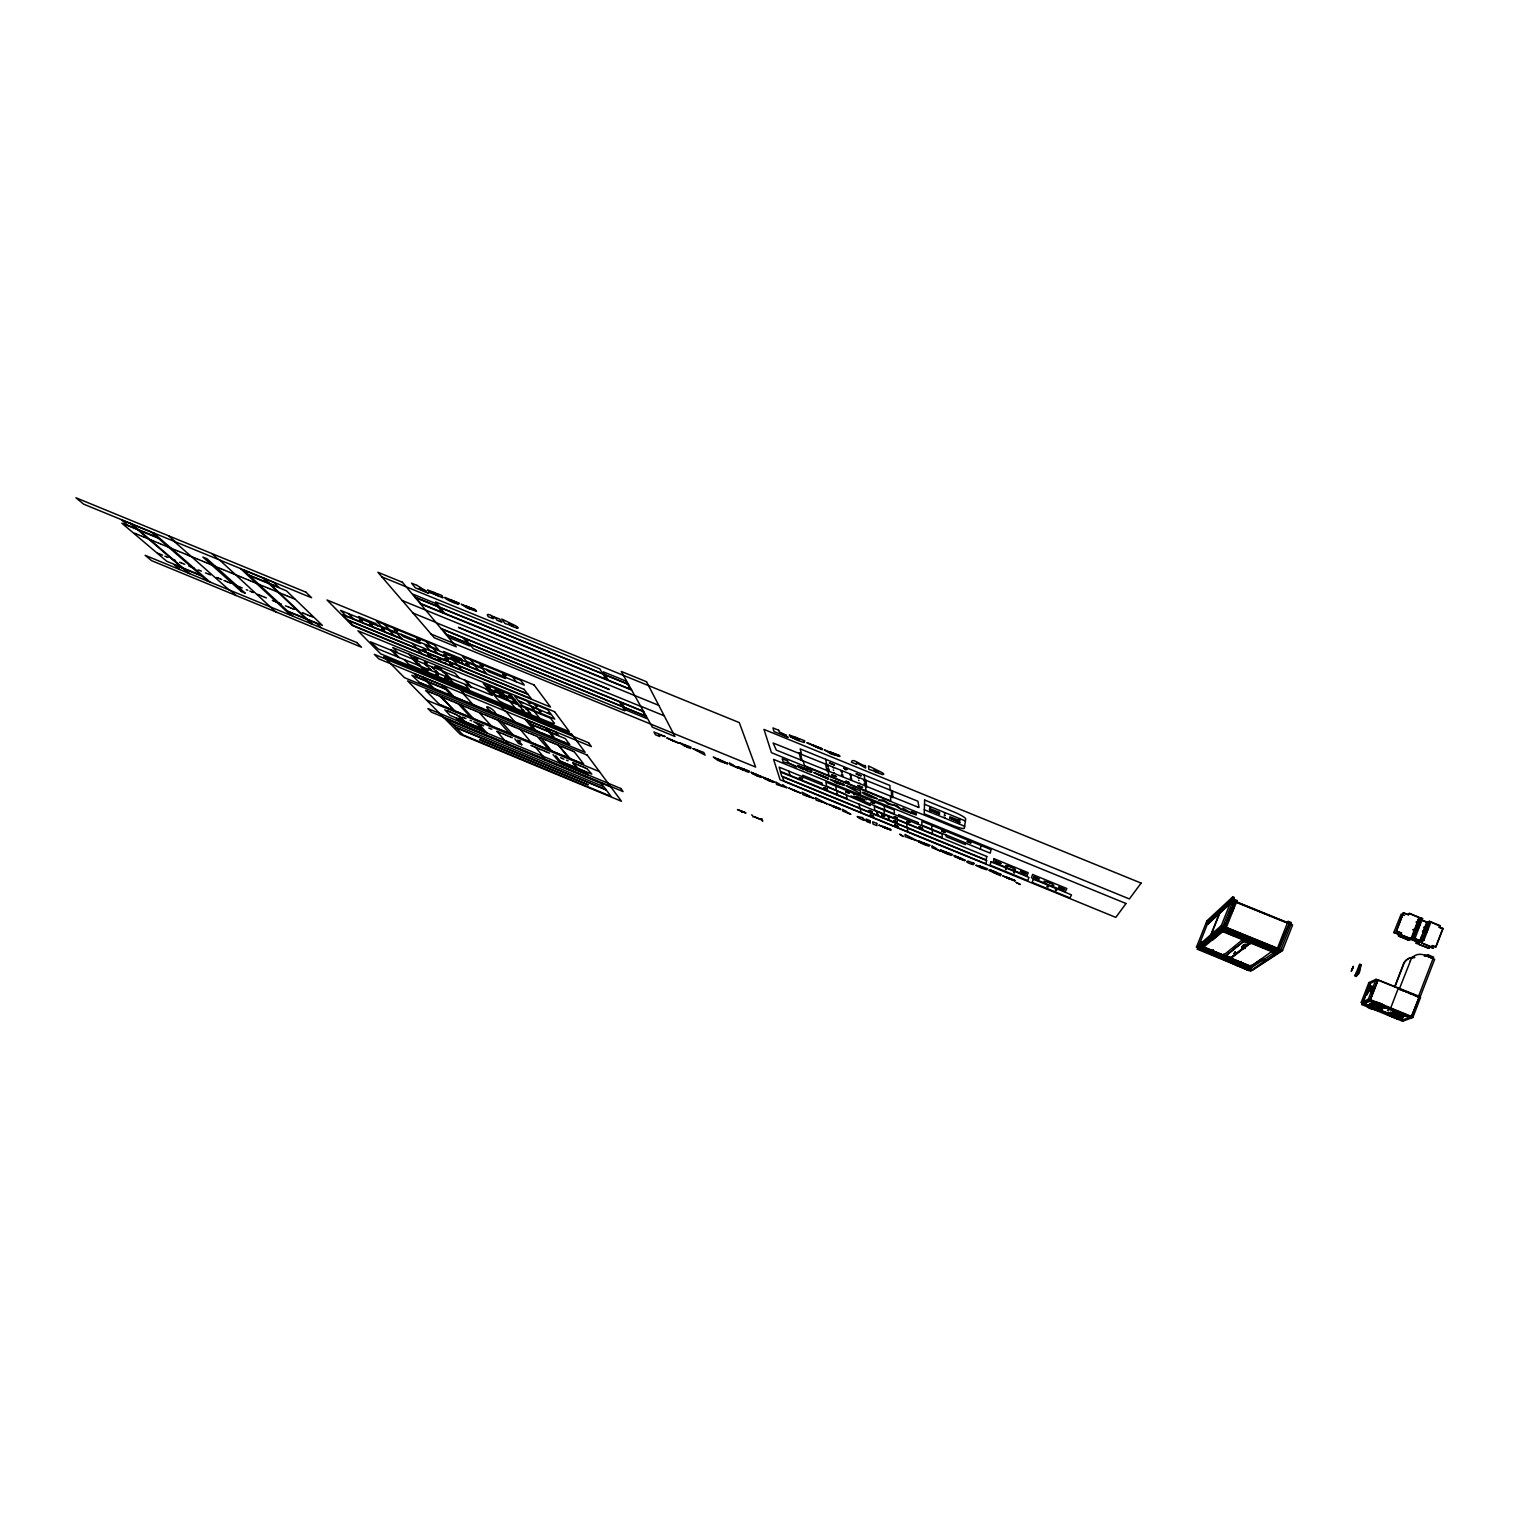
<?xml version="1.0" encoding="UTF-8"?>
<svg xmlns="http://www.w3.org/2000/svg" width="1519" height="1519" viewBox="0 0 1519 1519"><rect width="100%" height="100%" fill="white"/><g stroke="black" fill="none" stroke-linecap="round" stroke-linejoin="round"><path stroke-width="1.5" d="M890.893 829.963L882.786 826.526M1426.436 927.084L1425.828 928.906M1417.759 929.552L1419.79 924.577L1417.778 929.552M807.045 742.962L822.387 749.645L817.469 747.519M925.584 844.089L922.28 842.646L925.337 843.804M173.869 559.884L175.501 560.454M1235.365 952.242L1235.953 953.191L1235.137 952.204M929.514 808.469L939.672 812.418M931.641 829.184L931.831 825.425M932.267 833.703L932.476 830.039M189.267 555.745L187.578 555.081M190.483 566.644L192.116 567.29M949.831 816.766L960.027 820.735M948.141 853.355L947.457 853.431A12.418 1.595 22.6 0 0 946.375 852.937L940.679 850.203M989.078 870.444L1000.565 875.798L1000.964 874.393M1357.948 970.014L1357.189 971.363M967.831 861.368C962.343 861.235 978.844 867.444 971.875 863.001M218.242 578.15L219.894 578.72M980.344 849.121L981.046 845.551M983.154 867.805L979.85 866.267M1358.423 971.363L1359.429 972.502L1361.119 964.774L1359.847 964.242L1357.777 973.831L1358.745 971.173M227.508 581.967L229.179 582.537M996.901 872.76L989.211 870.235M1416.467 1006.224L1416.505 1005.046M240.515 587.321L238.863 586.676M244.787 578.587L243.078 577.904M249.819 591.081L251.489 591.726M1422.562 932.248L1422.676 930.767M1014.958 880.83L1006.774 877.393M1414.284 928.906L1413.429 930.957M1354.986 975.578L1356.752 971.287M1356.239 976.09L1358.309 971.154M262.103 585.707L260.395 585.024M1352.518 969.16L1352.48 968.078L1351.378 971.192M262.863 596.454L261.192 595.866M1425.335 928.812L1426.341 926.913M264.705 597.29L263.053 596.625M1358.992 971.268L1359.847 968.875L1358.727 970.66M1395.543 1010.42L1394.632 1012.091L1395.239 1010.534L1403.765 1014.027M1423.835 940.413L1422.24 939.767L1415.651 943.052L1417.227 943.679L1423.835 940.413L1430.955 921.938L1425.942 924.558M1400.689 1018.11L1401.277 1016.572L1400.689 1018.11L1388.347 1013.154L1387.455 1014.787L1397.955 1019.097L1398.543 1017.559M1429.189 948.198L1429.968 946.85L1428.752 948.369L1418.841 944.343L1421.936 935.419M1402.834 1017.331C1406.594 1015.395 1392.79 1016.496 1390.417 1012.357L1389.828 1013.895L1390.72 1012.243L1403.138 1017.236M1427.082 956.229L1427.689 954.692L1433.632 957.103L1418.271 997.034L1416.467 996.293M1370.157 983.382L1361.935 1004.591L1402.569 1021.224L1403.157 1019.686L1362.524 1003.053M1443.05 928.546L1439.328 927.349L1443.05 928.546L1435.949 946.983L1432.569 945.615L1431.771 946.964L1421.727 942.938L1425.449 932.153L1423.873 931.527M1439.328 927.349L1439.936 925.565L1429.36 921.292L1426.018 923.039M1405.891 1014.901L1405.303 1016.458L1406.214 1014.787M1432.113 946.793L1432.569 945.615M1439.67 927.179L1440.126 926.001M1432.227 945.767L1435.607 947.134L1442.708 928.717M1411.227 1016.838L1419.619 996.521L1411.892 1016.61L1402.834 1019.8L1362.22 1003.186L1369.853 983.515L1378.265 979.66L1370.518 999.692L1362.22 1003.186M1419.278 996.635L1410.961 1018.281L1369.606 1001.363L1361.935 1004.591M1419.866 997.679L1434.639 959.286L1424.328 955.109A11.146 10.652 33.2 0 0 1410.183 960.9M1402.569 1021.224L1412.841 1017.502L1420.55 997.432L1376.043 979.299L1368.885 982.603L1361.252 1002.293L1405.056 1020.217M1393.796 932.514L1399.056 934.337L1393.796 932.514L1401.202 914.058L1404.486 915.387M1361.252 1002.293L1368.296 999.293L1376.043 979.299M1396.208 931.204L1401.486 933.046L1396.208 931.204L1403.328 912.843L1408.607 914.647L1409.062 913.47L1419.088 917.495L1410.809 939.388M1377.619 1010.762C1381.132 1008.73 1369.473 1010.705 1367.138 1006.47L1368.011 1004.819L1380.22 1009.736L1380.809 1008.198L1380.22 1009.736M1369.91 999.939L1377.638 979.945M1396.531 931.033L1403.651 912.653M1369.606 1001.363L1377.961 979.793L1419.619 996.521M1370.29 1003.888L1369.397 1005.54L1370.29 1003.888L1382.575 1008.806L1383.163 1007.268L1372.284 1003.053L1371.695 1004.61L1372.587 1002.939L1384.948 1007.894C1387.531 1004.781 1372.872 999.787 1374.296 1003.527M1417.721 919.698L1420.987 917.913L1422.581 918.558L1415.461 937.033L1408.967 940.337L1398.467 936.103L1399.056 934.337M1419.449 942.577L1400.898 934.812L1401.164 933.217M1403.328 912.843L1408.284 914.837L1409.48 913.299L1419.619 917.723L1411.588 938.495M1400.708 934.394L1401.486 933.046M1408.778 939.938L1409.233 938.761L1419.354 942.634M1369.986 1004.002L1382.271 1008.939L1382.879 1007.382M1409.1 939.767L1409.556 938.59M1385.233 1006.451L1384.948 1007.894M1407.391 939.71L1413.866 936.388L1420.987 917.913M1394.746 986.553L1403.442 964.033A10.994 10.519 33.4 0 1 1414.455 957.578M1413.316 938.115L1420.417 919.736L1427.157 922.451L1418.651 943.926M1395.069 986.401L1403.765 963.881A10.994 10.519 33.4 0 1 1414.778 957.426M1415.613 928.109L1417.189 928.755L1420.759 919.546L1427.499 922.28L1423.607 931.641L1425.544 932.115M1387.455 1014.787L1388.347 1013.154M1400.214 989.666L1399.227 989.268L1410.505 960.749M1417.227 943.679L1418.784 939.634M1393.132 1011.331L1392.22 1013.002L1393.132 1011.331L1405.626 1016.344M1429.645 947.002L1433.347 948.217L1421.195 942.672L1429.36 921.292M1426.968 928.432L1429.968 921.558L1439.784 926.172M1362.809 1002.939L1370.442 983.249L1368.885 982.603M1248.485 967.033L1247.915 968.514L1274.346 949.641M1250.289 966.919L1250.859 965.438M1251.219 965.192L1250.65 966.673L1230.77 958.546L1231.358 957.065M1233.105 900.748L1207.32 924.255L1205.82 923.647L1231.491 900.083L1292.612 924.919L1282.511 950.59L1252.605 970.185L1196.459 947.172L1206.997 920.742L1232.744 896.913L1234.377 897.577L1208.478 921.349L1197.371 949.242L1250.517 971.021L1280.859 949.907M1263.371 947.913L1264.226 946.185M1265.384 945.369L1264.757 946.945L1234.586 934.622L1236.77 931.812L1233.599 935.704L1221.504 930.558L1223.782 928.622M1266.618 944.362L1265.992 945.957L1276.53 950.267L1277.156 948.672L1266.618 944.362L1263.295 947.837L1266.447 945.767M1265.84 946.85L1265.232 948.426L1267.302 945.824L1265.84 946.85L1234.15 933.9L1233.314 935.647M1266.2 945.938L1266.846 944.343M1277.156 948.672L1273.776 952.109L1277.023 950.078M1265.137 944.951L1237.093 933.501L1235.156 936.141L1275.713 952.698L1288.093 921.255L1291.378 922.584L1290.751 924.16M1275.428 951.141L1277.042 951.805L1278.504 947.571M1279.226 949.242L1289.593 923.4L1234.966 901.204L1232.156 903.748L1233.77 904.394M1250.517 971.021L1280.232 951.502L1290.979 924.255M1203.997 945.862L1203.428 947.324L1223.232 955.451L1223.82 953.97M1233.599 935.704L1234.15 933.9M1250.878 943.736L1249.34 943.109C1248.865 939.881 1253.213 940.318 1251.01 942.862L1228.776 959.286L1224.96 957.919L1224.561 955.926M1235.915 933.577L1236.542 931.982M1237.093 933.501L1235.156 936.141M1227.39 958.907L1227.979 957.445L1225.548 956.438M1228.776 959.286L1251.637 941.286M1223.232 955.451L1245.029 937.679M1246.415 939.141L1223.896 957.293L1246.415 939.141C1248.618 938.837 1247.688 941.894 1245.884 940.698M1210.263 952.09L1209.504 953.685L1210.51 952.508L1238.213 964.66L1238.839 963.217L1211.137 951.046L1210.13 952.261L1237.871 964.204L1237.093 965.799L1238.801 963.065M1211.744 951.255L1211.156 952.736L1239.086 964.166L1239.656 962.704M1240.32 963.293L1241.118 961.451M1230.77 958.546L1253.099 940.964M1352.48 968.704L1353.391 966.274L1351.302 971.192M1199.269 948.54L1224.789 926.761L1279.473 949.071L1249.396 969.084L1199.269 948.54L1201.814 942.122L1199.44 948.388M1201.586 948.653L1200.086 948.046L1202.573 941.799M1202.972 941.875L1201.339 946.014L1252.321 966.9M1200.086 948.046L1202.725 943.033M1201.662 947.856L1201.073 949.318L1203.694 946.128M1219.472 913.166L1209.732 937.641L1211.289 938.286L1212.921 934.204M1219.871 912.805L1210.13 937.318L1211.687 937.945M1212.428 933.71L1210.719 937.982L1212.276 938.609L1202.668 946.774L1250.593 966.407L1261.833 958.888L1263.39 959.514M1225.624 929.096L1212.58 940.109L1211.023 939.483L1213.586 933.084M1196.459 947.172L1221.333 925.622L1232.744 896.913M1211.308 951.805L1210.719 953.267L1213.415 950.097M1212.295 951.805L1212.884 950.343M1212.485 951.653L1213.073 950.191M1211.023 939.483L1221.067 930.938L1234.377 897.577M1233.333 900.824L1233.96 899.248L1237.207 900.577L1233.105 905.267M1225.111 923.381L1222.643 929.59L1224.257 930.255L1226.725 924.046M1229.232 913.033L1230.865 908.894M1222.681 931.603L1234.738 901.394M1222.89 931.432L1234.966 901.204M1228.377 919.906L1230.029 915.767M1232.023 912.653L1234.51 906.425M1223.194 931.451L1225.548 929.457L1236.371 902.058L1233.561 904.602M277.521 592.03L275.812 591.366M274.066 601.049L275.717 601.714M1357.302 969.976L1359.676 964.356M1358.859 969.825L1360.948 964.869M275.888 601.885L277.578 602.473M1415.898 1007.819L1414.93 1009.679M1246.7 970.033L1249.283 969.654L1248.371 970.527L1198.605 948.672L1201.263 942.521M1198.605 948.672L1202.004 941.571M1210.51 952.508L1211.137 951.046M1372.739 991.034L1373.803 987.616L1371.695 992.572M1424.062 927.444L1424.765 926.286L1424.044 928.717M289.009 607.22L290.661 607.866M290.851 608.037L292.54 608.644M1417.531 924.293L1416.164 928.906L1418.005 923.59M303.971 613.372L304.958 613.885M305.813 614.208L307.522 614.815M1235.061 954.255L1235.194 954.16M309.553 615.746L307.882 615.1M1199.934 949.489L1200.826 948.388L1199.345 947.723M1237.719 964.356L1238.839 963.217M1234.795 952.242L1234.225 953.742L1235.251 952.052M1230.523 902.4L1207.529 924.349L1231.605 902.4M1233.732 903.71L1237.207 900.577M1371.03 989.382L1372.303 986.268L1370.233 991.888L1370.935 989.363M1197.94 947.78L1222.966 926.286M1197.371 949.242L1222.32 927.862L1280.232 951.502M1203.428 947.324L1223.232 930.596L1244.403 939.255M1225.434 930.539L1227.808 928.527M1274.08 952.033L1276.871 951.729L1275.713 952.698M1234.225 934.128L1236.143 933.388M1249.34 943.109L1250.84 942.008M678.575 743.114L666.765 737.892L678.632 743M421.2 683.075L419.548 682.487M424.731 684.537L423.079 683.949M1238.213 964.546L1240.529 962.913L1250.308 967.147M1239.086 964.166L1240.529 963.141M428.225 686.056L426.63 685.411M430.048 686.74L431.643 687.366M426.668 690.708L425.567 690.348L439.333 704.322M800.684 793.146L788.741 788L800.722 793.051M433.542 688.24L435.193 688.829M1277.042 951.805L1289.08 923.78L1234.529 901.602M430.086 692.189L428.529 691.563M431.89 692.873L430.276 692.284M437.092 689.702L438.744 690.31M435.326 694.354L433.75 693.727M442.428 691.904L440.833 691.278M440.548 696.518L438.991 695.892M445.978 693.386L444.383 692.74M442.352 697.202L443.928 697.81M447.82 694.069L449.529 694.848M1014.844 880.963L1002.673 875.874L1014.825 880.488L1007.078 877.374M451.314 695.588L452.966 696.177M447.535 699.405L449.168 699.974M439.447 704.436L441.042 705.006M441.156 705.139L442.732 705.708M454.865 697.05L456.535 697.639M451.01 700.848L452.662 701.417M452.757 701.569L454.409 702.139M458.415 698.512L460.086 699.12M456.251 703.012L457.903 703.601M447.934 707.949L449.51 708.519M462.042 699.955L460.39 699.348M457.997 703.734L459.649 704.322M449.624 708.651L451.2 709.221M463.77 700.734L462.156 700.088M446.605 710.569L448.181 711.139M451.314 709.354L452.909 709.924M465.611 701.417L463.941 700.829M448.276 711.253L449.852 711.822M807.14 742.658L822.501 748.905L812.304 744.861M461.567 705.139L459.934 704.55M467.32 702.196L465.725 701.569M469.105 702.936L470.776 703.525M465.004 706.62L463.428 705.993M1416.012 922.109L1422.581 918.558M456.403 711.462L454.884 710.854M453.327 713.341L451.808 712.753M789.424 735.101L797.095 737.778A7.253 1.063 23.1 0 1 799.336 738.937M458.111 712.164L456.573 711.557M472.675 704.398L474.346 705.006M454.997 714.044L453.478 713.436M1398.277 935.685L1408.683 939.938M1400.898 934.812L1411.17 938.666M456.668 714.727L455.168 714.139M1414.36 930.236L1412.765 929.609M470.32 708.746L468.668 708.158M461.567 713.531L459.972 712.962M476.244 705.879L478.086 706.582M473.757 710.227L472.181 709.601M1422.98 933.426L1427.385 922.906M475.561 710.93L473.928 710.322M481.58 708.082L479.985 707.455M1000.812 863.4L995.249 861.159M468.289 716.379L466.77 715.772M478.998 712.411L477.422 711.784M470.074 717.044L468.46 716.474M485.15 709.563L483.555 708.917M1418.841 944.343L1429.094 948.198M480.82 713.095L482.396 713.721M471.763 717.765L470.168 717.177M486.934 710.303L488.624 710.911M470.112 720.291L471.687 720.86M484.257 714.576L485.909 715.164M490.523 711.784L492.194 712.373M486.004 715.297L487.656 715.905M492.308 712.506L493.979 713.114M478.504 720.614L476.966 719.987M475.162 722.379L473.643 721.791M489.517 716.759L491.169 717.348M495.953 713.949L494.264 713.36M476.833 723.082L475.333 722.474M1424.366 956.229L1427.689 954.692M478.523 723.785L477.004 723.177M493.029 718.202L494.681 718.791M499.523 715.43L497.833 714.822M483.612 722.721L485.207 723.291M480.27 724.449L478.694 723.879M494.776 718.924L496.618 719.626M485.32 723.424L486.915 723.993M481.96 725.152L480.365 724.563M1433.044 958.641L1424.651 954.957M503.036 716.949L504.726 717.557M483.65 725.835L482.055 725.266M498.365 720.348L496.713 719.759M506.605 718.43L508.295 719.038M490.428 725.531L492.023 726.12M501.878 721.791L500.226 721.202M890.742 830.133L878.817 825.102L890.647 829.545L883.033 826.469M492.118 726.253L493.732 726.823M493.827 726.955L495.441 727.525M786.785 787.791L776.57 784.469L775.734 781.981L779.969 784.469M505.314 723.291L503.738 722.664M511.979 720.633L510.365 720.006M507.156 723.974L505.485 723.386M1398.277 988.356L1390.55 1008.388M1399.227 989.268L1400.537 989.534M498.954 729.063L500.567 729.652M500.643 729.766L502.257 730.354M497.055 731.455L498.65 732.025M1367.138 1006.47L1377.904 1010.648M512.359 726.196L514.011 726.785M519.137 723.595L520.846 724.202M502.352 730.487L503.966 731.057M498.745 732.158L500.34 732.728M504.061 731.19L505.675 731.759M500.435 732.842L502.029 733.43M515.871 727.639L517.542 728.247M522.726 725.076L524.606 725.797M502.124 733.544L503.719 734.133M503.871 734.209L505.39 734.816M519.384 729.101L521.055 729.709M509.188 733.297L510.802 733.886M505.561 734.911L507.251 735.614M840.406 809.57L828.652 804.462M521.15 729.823L524.587 731.152M510.973 733.981L512.511 734.588M528.118 727.297L526.485 726.671M1418.271 997.034L1416.411 996.008M512.681 734.683L514.314 735.424M508.865 736.335L507.346 735.747M510.555 737.038L509.036 736.43M526.428 732.006L524.852 731.38M516.023 736.126L514.485 735.519M533.492 729.538L525.118 719.228M512.321 737.721L510.726 737.133M528.27 732.709L526.599 732.101M535.296 730.278L537.004 730.886M529.96 733.468L528.365 732.842M519.517 737.512L521.055 738.139M531.802 734.171L530.131 733.563M538.979 731.721L537.27 731.114M522.859 738.956L521.321 738.348M540.688 732.5L539.055 731.854M829.469 762.899L834.406 764.968M524.644 739.639L523.03 739.05M1397.955 1019.097L1387.758 1014.673M537.099 736.354L549.289 749.93M526.371 740.361L524.739 739.772M544.372 733.943L542.644 733.335M834.368 765.063L829.469 763.051M540.536 737.835L542.226 738.443M547.865 735.462L549.593 736.088M531.422 742.506L529.865 741.88M544.068 739.297L545.758 739.905M533.207 743.19L531.593 742.601M551.473 736.943L553.353 737.664M814.146 772.506L828.463 778.393L819.064 774.557M545.834 740.038L549.289 741.367M534.935 743.892L533.302 743.304M530.853 745.449L532.466 746.038M831.747 774.728L836.551 776.741L831.747 774.861M532.542 746.152L534.156 746.721M556.96 739.145L555.251 738.538M538.277 745.335L536.72 744.728M1013.629 868.108L1007.819 865.678L1013.724 868.014M551.131 742.221L549.536 741.595M539.986 746.057L538.429 745.43M558.669 739.924L557.036 739.278M560.473 740.664L562.201 741.291M541.789 746.74L540.156 746.133M856.241 773.817L861.178 775.886L856.203 773.912M554.663 743.683L553.068 743.057M828.747 804.292L840.368 808.905L832.925 805.886M556.524 744.386L554.834 743.778M564.081 742.164L567.593 743.513M878.419 772.298L873.919 770.266M558.214 745.145L556.6 744.5M546.84 748.886L545.302 748.278M548.644 749.57L547.011 748.981M550.353 750.291L548.72 749.683M561.745 746.607L563.435 747.215M569.568 744.367L567.859 743.74M546.099 751.753L544.58 751.145M563.511 747.329L565.201 747.956M547.808 752.456L546.27 751.848M553.713 751.734L552.157 751.108M565.277 748.07L566.967 748.677M549.574 753.139L547.96 752.551M753.671 816.481L760.791 819.425M567.043 748.791L568.752 749.418M555.517 752.418L553.865 751.829M568.828 749.532L570.688 750.234M557.226 753.12L555.593 752.532M862.507 787.488L857.76 785.456L862.583 787.374M444.915 597.366L459.441 603.48L449.985 599.568M560.587 754.563L559.03 753.956M760.696 819.519L753.747 816.576M562.296 755.285L560.739 754.658M574.125 751.734L572.53 751.089M564.1 755.968L562.467 755.38M1046.325 881.362L1052.211 883.792L1046.325 881.514M567.46 757.411L565.903 756.804M867.691 794.513L872.571 796.734M569.169 758.133L567.612 757.506M570.992 758.816L569.34 758.228M566.492 760.203L568.106 760.791M874.014 770.019L878.571 772.108M1058.857 887.039L1064.61 889.412M574.334 760.259L572.777 759.652M576.062 760.981L574.505 760.354M573.29 763.013L574.923 763.601M577.866 761.665L576.214 761.076M1064.515 889.507L1058.819 887.153M872.419 796.924L867.596 794.722M574.998 763.715L576.612 764.304M576.688 764.418L578.321 765.025M581.226 763.108L579.669 762.5M583.03 763.81L581.378 763.203M580.106 765.842L581.739 766.43M797.589 765.443L806.855 769.089M581.796 766.544L583.429 767.133M583.505 767.247L585.138 767.836M585.214 767.949L586.904 768.652M995.23 860.95L1000.869 863.286M427.693 590.094L434.548 592.562A7.12 1.006 24.4 0 1 436.902 593.777M804.273 742.544L798.14 740.55M855.349 789.956L851.286 788.076M839.703 783.709L835.07 781.639L839.988 783.614M1235.156 953.818L1234.643 953.248M508.713 623.587L513.232 625.847M737.911 766.734L745.392 769.715M811.412 772.336L806.855 770.911M851.418 787.829L855.615 789.766M871.109 802.051L874.621 803.532L871.09 802.184M918.122 840.691L925.831 843.748M471.555 609.252L469.694 608.663M829.64 751.753L839.608 755.684L824.285 749.892L831.33 754.07L839.95 756.481L829.431 751.867M940.66 849.937L948.407 853.013M897.406 818.019L893.988 816.576L897.463 817.887M513.099 626.037L508.675 623.834M893.875 820.526L897.292 821.95M897.121 822.064L893.913 820.716M442.788 597.859L429.326 592.03L437.966 595.657M679.734 742.848L687.12 745.81M894.691 824.893L898.071 826.298M898.014 826.412L894.672 825.007M919.128 826.735L922.584 828.178M922.508 828.292L919.09 826.849M941.704 830.95L945.217 832.412M945.141 832.526L941.647 831.064M968.116 861.14L974.325 863.457L972.255 862.982M967.28 841.412L970.831 842.874M970.717 843.007L967.261 841.564M802.545 778.886L799.184 777.481L802.602 778.943M817.317 747.538L812.209 745.051M848.76 782.475L845.665 781.165L848.855 782.323M792.861 789.557L796.734 791.323M1229.27 957.824L1228.093 957.483M796.469 791.532L792.766 789.842M845.817 791.874L849.311 793.184L845.76 791.798M856.621 762.804L865.678 768.025L865.412 765.557C862.545 766.734 851.836 756.747 851.418 762.215L856.602 764.323L856.431 762.975M674.55 741.5L670.695 739.658L674.702 741.31M835.165 781.051L844.45 784.753L830.133 779.342L836.684 783.12L844.773 785.437L834.937 781.146M996.54 873.558L993.293 872.267M954.483 856.298L959.419 857.931M1010.629 879.406L1006.926 877.925M909.254 837.349L912.596 838.773M751.829 773.114L756.538 774.69M869.153 810.386L872.552 811.83M872.419 811.924L869.134 810.538M763.962 778.089L768.519 779.608M870.235 814.849L873.577 816.254M881.59 815.095L884.666 816.254M446.662 655.98L443.624 654.632L446.738 655.885M873.482 816.368L870.216 815M884.571 816.368L881.628 815.133M806.665 795.234L810.007 796.716M413.795 657.803L417.782 659.588L413.795 657.955M909.729 822.52L906.729 821.266L909.824 822.406M819.975 800.703L823.298 802.165M465.934 663.651L469.086 665.056L465.915 663.784M480.156 664.904L483.327 666.328M483.232 666.423L480.156 665.056M435.023 666.537L439.01 668.322M466.333 606.138L475.561 609.86L461.301 604.22L467.282 608.132L476.491 611.132L466.162 606.328M993.331 871.887L996.673 873.311M438.877 668.417L435.023 666.689M424.162 668.911L428.054 670.676M761.627 776.893L755.475 774.728M964.926 860.267L959.913 858.558M427.94 670.752L424.124 669.044M912.482 839.058L909.216 837.691M773.893 781.886L767.57 779.684M886.659 828.577L882.976 827.02L886.906 828.52M444.953 677.493L448.827 679.221L444.953 677.626M911.172 812.836L907.811 811.26M823.526 777.044L818.855 774.785M487.105 686.759L490.067 688.183M697.05 750.215L700.392 751.81L696.936 750.462M809.836 796.981L806.589 795.519M823.051 802.412L820.545 801.443M494.51 693.499L491.567 692.189L494.529 693.386M511.504 697.031L508.599 695.74L511.58 696.917M723.196 761.93L717.557 758.892L727.696 763.487L713.284 757.032L717.462 760.146A10.348 1.329 23.3 0 0 721.373 761.835L727.62 763.829L723.348 761.93M515.738 702.253L512.89 700.848L515.814 702.158M362.338 621.347L359.338 620.018L362.414 621.233M454.959 602.454L449.833 599.777M394.351 629.663L397.503 631.088L394.294 629.758M749 772.355L745.449 771.139M419.947 640.258L416.852 638.891L420.003 640.315M690.86 748.506L686.835 747.082M458.605 627.385L609.366 689.512L458.529 627.461M952.66 854.589L948.881 853.013M930.103 845.323L926.286 843.748M987.749 868.982L983.989 867.406M438.194 658.657L440.871 659.854M440.795 659.968L438.213 658.828M424.447 661.79L427.067 662.949M452.529 665.246L449.567 663.936L452.586 665.132M426.991 663.062L424.485 661.942M517.371 628.296L511.561 626.151A7.348 1.044 24.1 0 1 509.226 624.879L504.935 623.493L501.745 619.03L515.682 625.828A8.943 1.272 24.1 0 1 517.201 628.144M958.128 857.267L961.28 858.615M438.288 675.385L435.801 674.284M492.061 616.695L494.472 617.644M490.029 688.183L487.105 686.892M501.878 695.911L504.422 697.164L501.84 696.025M740.702 811.032L743 812.019M794.76 737.342L799.089 739.354M1373.404 1002.863L1374.524 1003.394M755.171 773.931L757.924 775.203A9.437 1.215 23.2 0 1 756.671 774.728M1387.455 1010.401L1388.594 1010.838M799.127 740.342L790.127 736.582L797.589 740.342M767.323 778.924L770.019 780.177A9.437 1.215 23.2 0 1 768.823 779.722L768.671 779.665M1402.132 1016.42L1403.233 1016.933M1398.999 1016.306L1400.119 1016.724M435.839 674.151L438.364 675.29M882.33 774.5L875.836 772.127M929.818 807.083L930.862 807.633M853.583 794.646L854.21 794.969M944.343 813.007L945.445 813.462M855.14 797.171L853.887 796.64L855.235 797.095M945.103 815.399L944.172 815.038L945.255 815.494M958.888 818.95L959.951 819.5M944.002 817.051L945.046 817.602M958.394 822.937L959.438 823.469M803.912 769.715L798.216 766.753L806.874 770.19M876.672 812.076L877.982 812.627L876.615 812.152M876.843 813.937L878.153 814.488L876.862 814.051M888.197 816.785L889.507 817.355L888.178 816.899M888.311 818.627L889.621 819.178M432.877 592.353L437.548 594.821L435.611 593.948A7.12 1.006 24.4 0 1 433.2 592.809L432.934 592.638M802.602 767.57L806.76 769.753M1369.341 1005.958L1369.872 1006.205M782.684 785.893L780.12 784.677M832.792 767.399L833.798 767.949M833.266 770L833.627 770.304M857.893 777.633L858.881 778.184M859.393 783.177L859.583 783.12M844.678 769.222L845.969 769.943M244.901 593.094L241.369 591.556M432.801 655.828L433.333 656.113M442.978 659.93L443.529 660.119M434.909 658.202L435.478 658.316M445.067 662.284L445.599 662.474M751.563 814.906L752.589 815.437M761.228 818.893L762.272 819.349L761.285 819.026M944.837 851.703L947.875 853.051M979.888 866.096L982.945 867.444M960.483 858.994L958.185 857.912L959.476 858.634M521.682 744.766L518.435 743.38L514.846 738.842M864.672 792.728L877.431 798.823L871.09 797.19A13.386 1.861 22.8 0 1 870.159 796.81A7.519 1.044 22.8 0 1 863.134 793.298A7.519 1.044 22.8 0 1 864.235 792.481M683.835 744.614L686.037 745.525M925.147 844.488L923.609 843.88M947.647 853.716L944.799 852.425M742.05 768.5L744.177 769.089M687.158 746.816L684.328 745.563L685.696 745.981A12.19 1.538 23.4 0 1 686.683 746.418L687.423 746.759M757.772 775.81L756.785 775.222M769.886 780.785L767.589 779.855M745.259 770.665L738.519 767.817L743.626 770.399M479.624 739.468L588.214 784.81L479.928 739.905M994.072 871.355L995.97 872.495M961.147 858.577L961.109 858.558A9.589 1.234 22.6 0 1 959.742 858.045L959.59 858.007M744.348 812.285L745.962 813.064L737.474 809.57L744.861 812.494M1398.847 1018.053L1398.961 1018.11M858.52 780.272L858.938 780.443M1235.403 952.603L1234.15 953.343L1235.593 952.717M1403.233 1015.015L1403.29 1015.034M1384.55 1011.996L1384.227 1012.072M752.835 816.861L752.721 816.804M930.103 811.336L929.97 811.488M866.153 799.848L866.134 799.602M449.206 655.543L449.453 655.657M864.919 820.374L863.229 819.671M993.673 871.279L989.629 869.684L1000.869 874.203M940.831 850.83L944.742 852.368M756.804 775.468L755.475 774.88M742.107 811.849L740.759 811.203M1415.518 928.147L1417.189 928.755M1413.866 936.388L1415.461 937.033M1411.967 937.356L1421.993 941.324M1411.721 937.47L1421.651 941.495M863.001 819.975L859.222 818.19M1233.333 902.685L1234.966 903.33M1233.903 903.729L1235.517 904.375M1359.524 964.66L1360.796 965.192M799.848 738.861L804.804 740.873M437.13 593.587L441.858 595.505M471.706 609.024L466.656 606.973L469.542 608.606M1401.524 989.951L1404.505 991.147M1405.493 991.565L1412.423 994.394M1413.411 994.793L1415.594 995.686M1401.202 990.084L1404.183 991.28M1406.157 992.097L1407.145 992.496M1409.119 993.312L1411.113 994.11M1413.088 994.926L1415.062 995.723M381.877 576.897L739.297 722.607L755.646 767.076L431.073 634.05M1355.1 975.274L1356.353 975.787M757.354 776.019L761.873 777.443L758.133 775.867M769.468 780.994L774.006 782.418L770.266 780.842M924.501 804.273L965.4 820.963M1221.333 925.622L1282.511 950.59M414.744 597.043L628.41 684.234M1226.194 927.862L1236.694 932.153M414.972 597.328L628.543 684.48M1206.997 920.742L1208.478 921.349M1225.548 929.457L1236.048 933.748M1223.82 929.875L1274.384 950.514M1249.966 941.571L1251.485 942.198M1252.472 942.539L1273.719 951.217M419.909 603.214L631.391 689.588M420.364 603.784L631.657 690.063M924.33 809.76L964.641 826.222M1221.067 930.938L1275.618 953.229M1242.333 941.058L1248.77 943.679M402.212 600.537L658.79 705.367M807.311 769.032L811.943 770.911M1370.518 999.692L1411.892 1016.61M1368.296 999.293L1412.841 1017.502M1392.828 1011.464L1403.423 1015.793M1264.017 959.362L1265.593 960.008M1263.561 959.666L1265.137 960.312M412.997 613.049L435.953 622.448M640.657 706.183L664.24 715.829M1262.194 960.407L1263.77 961.052M436.162 622.695L640.79 706.411M850.906 795.956L894.406 813.937L894.216 810.026L825.842 782.057L826.716 786.234L870.235 805.583L870.045 803.798M440.89 628.372L643.505 711.31M946.299 835.184L921.805 825.159L921.919 821.361L991.034 849.634L990.236 853.165L965.628 843.102M441.326 628.885L643.752 711.746M803.19 777.006L779.133 767.152L780.462 771.424L847.032 798.69L846.368 794.665L822.178 784.772M898.659 816.197L874.336 806.247L874.716 810.14L941.989 837.691L942.293 834.064L917.856 824.058M445.751 634.183L646.316 716.322M445.959 634.429L645.366 716.095M1226.023 955.489L1232.479 958.147M1202.763 947.666L1212.827 951.578M1226.782 957.426L1233.219 960.065M1201.073 947.21L1251.599 967.907M1248.922 968.059L1250.441 968.685M687.423 745.734L691.164 747.272M745.734 769.658L749.513 771.215M832.583 805.924L840.653 809.342M832.659 806.266L836.722 807.937L832.868 806.456M1006.698 877.678L1010.838 879.368M756.918 775.848L751.772 773.323M769.013 780.804L763.886 778.298M858.805 817.697L857.172 816.519L862.545 817.583L864.634 820.013L862.754 819.235M866.286 820.697L870.292 822.52M401.434 634.638L381.402 626.417L376.427 621.1L434.092 644.778L438.554 649.885L418.447 641.626M486.821 669.708L466.599 661.392L462.403 656.379L520.656 680.303L524.321 685.107L504.004 676.752M151.197 532.087L121.501 519.897L127.748 525.213L157.216 537.327M243.515 570.005L273.648 582.385L278.737 587.245L248.831 574.96M360.478 618.537L340.579 610.372L345.819 615.708L402.06 638.815L397.332 633.689L377.358 625.486M445.257 653.36L425.168 645.119L429.668 650.151L486.46 673.506L482.491 668.664L462.327 660.366M158.109 538.087L121.824 523.182L166.824 561.327L201.135 575.454M249.61 575.682L286.445 590.815L322.408 625.429L287.604 611.094M134.318 533.188L135.761 533.644M136.216 533.966L137.659 534.422M138.115 534.745L139.558 535.201M140.014 535.523L141.457 535.979M141.913 536.302L143.356 536.758M143.792 537.099L145.254 537.536M145.691 537.878L147.153 538.334M147.59 538.656L149.052 539.112M149.489 539.435L150.951 539.891M151.387 540.213L152.849 540.669M153.305 540.992L154.748 541.448M155.204 541.77L156.647 542.226M157.103 542.549L158.565 543.024M159.001 543.346L160.463 543.802M160.9 544.125L162.362 544.58M162.799 544.903L164.261 545.359M164.698 545.682L166.179 546.137M166.615 546.46L168.077 546.935M168.514 547.258L169.976 547.713M170.413 548.036L171.894 548.492M172.312 548.815L173.793 549.27M174.229 549.593L175.691 550.068M176.128 550.391L177.609 550.846M178.027 551.169L179.508 551.625M179.945 551.948L181.426 552.403M181.843 552.726L183.324 553.201M183.761 553.524L185.223 553.979M185.66 554.302L187.141 554.758M189.476 555.878L190.957 556.334M191.394 556.657L192.875 557.112M193.293 557.435L194.774 557.91M195.21 558.232L196.692 558.688M197.109 559.011L198.609 559.486M199.027 559.789L200.508 560.264M200.945 560.587L202.426 561.043M202.843 561.365L204.343 561.84M204.761 562.163L206.242 562.619M206.679 562.941L208.16 563.416M208.578 563.72L210.078 564.195M210.495 564.517L211.995 564.992M212.413 565.296L213.913 565.771M214.331 566.093L215.831 566.549M216.249 566.872L217.73 567.346M218.147 567.669L219.647 568.125M220.065 568.448L221.565 568.922M221.983 569.226L223.483 569.701M223.901 570.024L225.401 570.498M225.818 570.802L227.318 571.277M227.736 571.6L229.236 572.074M229.654 572.397L231.154 572.872M231.572 573.176L233.072 573.65M233.489 573.973L234.989 574.448M235.407 574.752L236.926 575.226M237.325 575.549L238.844 576.024M239.242 576.328L240.761 576.802M241.16 577.125L242.679 577.6M245.015 578.701L246.515 579.176M246.932 579.498L248.451 579.973M248.85 580.277L250.369 580.752M250.768 581.074L252.287 581.549M252.705 581.853L254.224 582.347M254.622 582.65L256.141 583.125M256.54 583.448L258.059 583.923M258.477 584.226L259.996 584.72M262.312 585.821L263.85 586.296M264.249 586.6L265.768 587.093M266.167 587.397L267.705 587.891M268.103 588.195L269.623 588.669M270.021 588.992L271.559 589.467M271.939 589.771L273.477 590.264M273.876 590.568L275.414 591.062M277.73 592.163L279.268 592.638M279.667 592.942L281.205 593.435M281.585 593.739L283.123 594.233M283.521 594.537L285.059 595.03M285.458 595.334L286.996 595.809M287.376 596.132L288.914 596.606M289.313 596.91L290.851 597.404M291.249 597.708L292.787 598.201M293.167 598.505L294.724 598.999M159.115 553.808L157.501 553.163M160.748 554.378L159.343 553.922M162.59 555.138L161.185 554.682M166.274 556.657L164.868 556.201M168.115 557.416L166.71 556.96M173.66 559.695L172.236 559.239M181.027 562.733L179.603 562.277M182.888 563.492L181.445 563.036M184.729 564.252L183.305 563.796M190.274 566.53L188.831 566.074M193.957 568.049L192.533 567.593M199.521 570.328L198.078 569.872M201.362 571.106L199.919 570.631M206.926 573.385L205.483 572.929M208.768 574.144L207.325 573.688M210.628 574.904L209.185 574.448M218.033 577.961L216.59 577.505M221.755 579.498L220.293 579.024M225.458 581.017L223.996 580.562M227.318 581.777L225.856 581.321M231.021 583.315L229.578 582.84M236.603 585.612L235.141 585.138M238.464 586.372L237.002 585.897M242.186 587.91L240.724 587.435M247.768 590.207L246.287 589.733M253.35 592.505L251.869 592.03M258.933 594.802L257.452 594.328M260.793 595.562L259.312 595.087M266.395 597.878L264.914 597.404M273.857 600.935L272.376 600.461M279.458 603.252L277.977 602.777M281.319 604.011L279.838 603.537M286.939 606.328L285.439 605.853M288.8 607.106L287.3 606.613M294.42 609.404L292.92 608.929M303.781 613.258L302.281 612.784M311.262 616.353L309.762 615.86M311.642 616.638L313.142 617.132M201.913 576.138L174.096 564.669L179.546 569.321M288.306 611.72L316.484 623.341L320.927 627.594M441.744 685.012L414.06 673.582L417.668 677.341L445.162 688.696M527.815 720.519L555.878 732.101L558.479 735.462L530.606 723.974M445.675 689.227L411.801 675.252L419.244 682.24M531.023 724.468L565.353 738.633L569.644 744.481M421.314 683.227L422.776 683.702M424.864 684.689L426.326 685.164M428.396 686.151L429.877 686.645M431.947 687.613L433.428 688.107M435.497 689.075L436.978 689.569M439.048 690.537L440.529 691.031M442.599 692.018L444.08 692.512M446.149 693.48L447.63 693.974M449.7 694.942L451.2 695.436M453.27 696.424L454.751 696.917M456.82 697.886L458.301 698.379M467.51 702.291L468.991 702.803M471.061 703.772L472.561 704.265M474.631 705.234L476.131 705.746M478.2 706.715L479.7 707.208M481.77 708.196L483.27 708.689M485.339 709.658L486.839 710.17M488.909 711.139L490.409 711.633M496.048 714.082L497.567 714.595M499.637 715.563L501.137 716.076M501.422 716.303L502.922 716.816M504.992 717.784L506.511 718.297M508.58 719.265L510.099 719.759M512.15 720.747L513.669 721.24M513.954 721.487L515.473 721.981M515.738 722.228L517.257 722.721M517.523 722.968L519.061 723.462M521.112 724.449L522.631 724.943M524.701 725.93L526.22 726.424M528.289 727.411L529.808 727.924M530.074 728.152L531.612 728.664M531.878 728.892L533.416 729.405M533.663 729.633L535.201 730.145M540.859 732.595L542.397 733.107M544.448 734.076L545.986 734.588M546.251 734.816L547.789 735.329M549.84 736.316L551.378 736.829M553.448 737.797L554.986 738.31L547.049 728.285M558.84 740.019L560.397 740.55M562.448 741.519L563.986 742.032M426.782 690.841L428.225 691.335M432.004 693.006L433.466 693.499M435.497 694.449L436.94 694.924M437.244 695.17L438.687 695.645M440.719 696.613L442.181 697.088M444.213 698.056L445.675 698.531M445.959 698.778L447.421 699.253M449.453 700.221L450.915 700.696M454.694 702.386L456.156 702.86M461.681 705.272L463.143 705.765M465.175 706.715L466.637 707.208M466.922 707.436L468.384 707.93M470.415 708.879L471.896 709.373M475.675 711.063L477.137 711.557M480.65 713L479.169 712.506L491.378 725.968M482.681 713.949L484.162 714.443M487.941 716.133L489.422 716.626M491.453 717.576L492.934 718.069M498.46 720.481L499.96 720.974M501.973 721.924L503.473 722.436M507.251 724.107L508.732 724.601M509.017 724.829L510.498 725.341M510.764 725.569L512.264 726.063M514.276 727.012L515.776 727.525M517.808 728.474L519.308 728.968M531.897 734.285L533.397 734.797M533.663 735.025L535.163 735.538M535.429 735.747L536.929 736.259M538.941 737.209L540.46 737.721M542.473 738.671L543.992 739.183M551.302 742.316L552.821 742.829M558.365 745.24L570.195 758.551M560.15 745.962L561.669 746.475M570.764 750.367L572.283 750.88M574.296 751.829L583.733 764.095M443.016 705.936L444.421 706.411M444.706 706.639L446.111 707.113M446.396 707.341L447.82 707.816M454.599 710.626L439.58 696.044M458.282 712.259L459.706 712.734M461.681 713.664L463.086 714.139M463.371 714.367L464.795 714.841M465.061 715.069L466.485 715.544M471.858 717.879L473.301 718.373L460.618 704.721M473.567 718.582L474.991 719.076M475.276 719.284L476.7 719.778M478.675 720.709L483.517 722.588M487.181 724.221L488.624 724.715M488.89 724.924L490.333 725.417M495.707 727.753L497.15 728.228M497.416 728.455L498.859 728.949M505.941 731.987L507.384 732.481M507.65 732.69L509.093 733.183M516.194 736.221L517.637 736.715M517.903 736.924L519.346 737.418M526.447 740.475L527.909 740.968M528.156 741.177L529.618 741.671M535.011 744.006L536.473 744.519M541.865 746.854L543.327 747.348M543.574 747.557L545.055 748.051M550.448 750.405L551.91 750.899M557.302 753.234L558.783 753.747M564.176 756.082L565.657 756.595M571.049 758.93L572.549 759.443M577.942 761.779L579.423 762.291M426.497 700.05L599.492 771.652M444.82 709.753L450.08 715.43L481.352 728.379M451.523 712.525L450.137 712.05M456.839 714.822L467.396 724.924M462.554 717.082L464.282 717.917M490.219 728.531L488.795 728.057M491.909 729.234L490.485 728.759M496.96 731.323L504.555 740.323M520.618 741.12L519.175 740.626M534.403 746.949L535.846 747.424M536.093 747.633L537.536 748.126M537.783 748.335L539.245 748.829M539.492 749.038L540.935 749.532M541.182 749.74L542.625 750.234M542.872 750.443L544.334 750.937M560.568 757.658L562.296 758.494M578.549 765.215L580.03 765.728M587.075 768.747L591.821 774.139L560.131 761.019M465.972 718.601L464.396 717.936M553.049 754.658L560.739 763.601M563.986 759.196L562.391 758.513M481.77 728.835L456.422 718.335L459.441 721.487L484.637 731.911M560.492 761.456L586.144 772.07L588.328 774.88L562.827 764.323M444.004 717.841L610.885 787.013M1249.89 942.179L1251.01 942.805M1224.846 957.862L1223.972 957.407M685.335 746.475L679.752 743.076M957.995 857.248L953.97 855.558L965.059 860.039M767.057 778.905L763.108 777.234L773.987 781.677M754.924 773.931L750.956 772.26L761.835 776.684M960.919 859.07L964.717 860.684L954.464 856.564M455.206 602.378C466.656 607.467 446.187 600.821 444.82 597.613M823.754 777.025L828.349 779.019L814.032 772.791M980.989 867.406L982.47 867.786A12.456 1.595 22.5 0 0 981.388 867.311L979.907 866.874L981.255 867.254M793.772 737.702L797.152 739.202A16.006 2.335 23.1 0 1 798.462 739.791L799.393 740.228M923.742 843.653L918.084 840.899M793.488 737.569L789.405 735.291M834.102 772.867L834.463 772.81M742.05 768.69L743.93 769.582M683.816 744.804L685.753 745.715M743.569 769.411L745.563 770.627M685.373 745.544L687.177 746.266M806.38 769.582L802.564 767.76M947.913 853.336L944.818 851.893M1399.113 1016.363L1400.138 1016.648M799.241 739.582L797.342 738.842A7.253 1.082 23.1 0 1 794.95 737.721L794.703 737.531M806.76 770.152L806 769.791A14.943 2.051 23.1 0 0 804.785 769.241L797.589 765.671M925.584 844.488L925.033 844.241A12.399 1.576 22.7 0 0 923.875 843.71L918.349 841.602A7.462 0.949 22.7 0 0 929.229 846.197M438.061 595.467L437.225 595.068A15.703 2.203 24.4 0 0 435.82 594.442L427.674 590.302M1403.271 1016.857L1402.113 1016.496M983.116 867.197L975.806 865.184A7.5 0.968 22.5 0 0 986.799 869.817M494.093 616.961L499.599 619.03L501.916 622.258L496.96 620.246C496.732 617.398 483.669 611.018 488.321 616.714L493.257 618.727L491.966 616.961M958.394 823.032L959.495 823.393M819.994 801.519L816.102 800.095L815.513 797.684L827.323 804.026L819.899 800.969M453.763 710.303L441.592 696.936M475.903 722.645L484.846 732.139M470.757 717.348L458.415 703.924M453.877 696.575L443.966 685.753M520.428 729.538L531.023 742.259M568.239 757.677L558.726 745.392M514.827 721.829L505.713 711.234M131.488 523.789L189.647 573.65M130.159 523.258L188.413 573.138M150.761 531.707L207.533 581.017M153.4 532.789L209.983 582.043M168.533 535.789L175.369 541.808M230.394 590.435L236.129 595.505M174.039 541.277L229.16 589.942M241.255 591.461L202.881 557.074L206.945 558.726L245.129 593.075M211.863 553.562L218.318 559.448M219.647 559.998L275.661 611.815M243.116 569.644L293.281 616.372M240.458 568.543L290.794 615.347M262.654 577.657L311.395 623.834M263.983 578.207L312.629 624.347M737.93 766.943L743.835 769.829A12.228 1.557 23.3 0 1 744.823 770.285M452.377 723.936L463.067 734.949L611.037 796.374L603.897 786.766L451.618 723.5L448.162 719.968L600.84 783.253L603.176 786.348M348.421 613.581L353.585 618.898M392.016 650.132L399.193 657.632M390.725 649.6L397.94 657.119M397.294 652.297L392.737 647.531L454.978 673.145L459.004 677.721M404.415 659.778L408.763 664.354L469.124 689.227L465.289 684.86M423.516 677.322L434.13 688.525M422.301 676.809L432.744 687.822M459.403 715.772L468.517 725.379M412.029 658.373L418.959 665.778M408.915 654.176L413.32 658.904M420.231 666.29L424.447 670.809M389.453 630.442L394.256 635.607M441.497 684.727L451.732 695.778M384.383 624.366L389.301 629.644M478.333 723.614L487.067 733.069M412.503 643.505L417.06 648.499M417.345 648.803L421.788 653.721M438.725 666.461L442.883 671.075M449.396 678.309L453.365 682.734M463.219 693.689L472.979 704.569M505.675 740.778L508.751 744.196M444.175 671.607L450.668 678.841M460.656 689.968L464.453 694.202M426.098 641.493L430.618 646.619M433.086 648.366L437.491 653.379M491.7 712.183C478.504 701.265 495.897 709.544 495.498 713.74M497.719 720.044L509.435 733.43M464.32 679.904L470.548 687.025M465.611 680.436L471.82 687.556M501.422 721.582L513.061 734.93M517.77 740.057L521.871 744.766M453.421 660.309L457.599 665.17M457.865 665.474L461.966 670.24M542.017 755.835L544.827 759.158M501.023 706.62L504.479 710.721M535.542 747.31L543.137 756.31M420.991 603.67L413.149 594.252L435.061 603.195L442.58 612.48M442.371 629.322L449.339 637.676L469.713 646.012L463.048 637.771M474.536 665.379L478.58 670.259M470.434 659.683L474.555 664.657M509.89 701.474L515.435 708.253M555.783 755.684L562.998 764.532M541.239 738.158L551.492 750.728M527.606 720.253L535.998 730.582M444.763 613.372L435.497 601.885L599.853 668.911L605.986 679.202M465.137 638.626L473.301 648.746L624.841 710.835L619.448 701.797M522.802 702.86L518.947 701.455L522.403 705.765L554.758 719.095L551.587 714.898L530.72 705.898M573.916 763.298L580.638 771.842M441.801 595.98L442.959 597.461M545.796 727.772L553.808 737.949M572.644 762.671L579.517 771.367M534.365 711.557L539.587 718.202M512.568 676.98L516.308 681.803M539.131 709.582L540.992 711.993L538.03 709.316L532.485 707.038L534.156 709.183L532.865 708.632L530.966 706.221L518.245 700.582L514.732 696.177L526.865 700.981L530.112 704L528.403 701.816L534.004 704.113L537.004 706.848L535.106 704.379L547.713 709.753L550.96 714.044L547.068 712.639M608.208 680.113L603.29 671.816L625.714 680.968L630.271 689.113M621.575 702.67L625.942 710.019L646.733 718.544L642.689 711.31M741.633 811.108L742.183 812.323M782.969 785.798L782.665 784.81L786.975 787.62M788.779 771.101L790.013 775.336M799.108 752.74L801.026 760.203M800.266 753.215L802.165 760.658M801.424 753.69L800.209 748.924L889.887 785.475L890.134 789.899M803.304 761.133L804.443 765.652L890.742 800.912L890.514 796.753M804.292 741.177L804.557 742.316M811.45 771.158L811.697 772.146M825.463 763.506L826.925 770.779M825.69 759.31L826.621 763.981M828.064 771.253L828.956 775.658M835.659 786.082L836.437 790.222M836.646 790.696L837.406 794.741M846.463 811.526L842.38 809.323L842.703 811.013L850.849 814.298L846.842 812.076A11.886 1.519 22.9 0 1 846.501 811.526M859.184 804.216L859.716 808.089M860.4 808.773L860.912 812.551M864.235 775.013L864.748 779.532M865.564 786.557L866.058 790.829M865.925 780.006L866.703 787.032M884.096 810.235L884.381 814.089M884.324 805.981L884.609 809.931M891.311 790.374L891.653 797.209M892.469 790.848L892.811 797.684M906.881 823.754L906.938 827.437M907.754 811.07L902.856 808.07L902.913 810.159L916.28 814.981L916.318 813.576L911.419 811.583L911.419 812.722M907.565 828.102L907.621 831.709M875.647 772.051A7.538 1.12 22.8 0 1 873.691 770.93L868.849 769.317L868.507 765.918L882.064 772.601A9.171 1.348 22.8 0 1 882.045 774.348M1241.707 947.78A1.975 1.899 28.3 0 1 1243.358 948.502M1243.814 948.653A1.975 1.918 32.1 0 1 1243.074 945.805A1.975 1.918 32.1 0 1 1246.017 945.559M1243.301 948.597A1.975 1.918 32.1 0 1 1245.181 945.312M1235.706 947.002A4.747 4.595 31.9 0 1 1232.782 949.66M1244.877 948.445A1.975 1.918 32.1 0 1 1243.074 945.691A1.975 1.918 32.1 0 1 1246.321 945.274M1244.896 948.293A1.975 1.918 32.1 0 1 1243.264 945.54A1.975 1.918 32.1 0 1 1246.396 944.989M951.729 855.444A7.481 0.968 22.6 0 1 940.698 850.792M1428.24 928.109L1426.189 932.932L1428.24 928.109M1426.664 927.463L1424.594 932.286L1426.664 927.463M917.856 807.083L776.323 750.12L773.133 743L917.932 801.235L919.014 807.557L917.856 807.083M917.875 822.52L917.856 824.228L898.659 816.368L898.602 814.621L917.875 822.52M924.634 800.019L924.217 813.804L951.616 825.007A13.557 1.899 22.6 0 0 964.375 828.178L965.685 818.931A13.899 1.994 22.5 0 0 953.04 811.602L924.634 800.019M814.013 798.481L802.829 794.646L802.146 792.215L814.013 798.481M929.457 809.741L939.558 814.051L929.457 809.741M932.096 846.121L932.001 847.659L940.242 851.001L936.407 848.855A11.981 1.538 22.6 0 1 936.103 848.305L932.096 846.121M1369.341 988.565L1370.727 985.622L1369.341 988.565M1367.423 989.268L1365.315 993.977L1367.423 989.268M1368.999 989.913L1366.91 994.66L1368.999 989.913M855.938 796.431L864.577 800.076L855.938 796.431M946.318 835.013L946.166 836.665L965.4 844.545L965.647 842.931L946.318 835.013M949.717 818L959.837 822.33L949.717 818M916.679 840.577L905.077 834.425L905.134 836.627L916.641 840.672M846.425 785.95L860.684 793.678L860.286 790.677L855.824 789.158A7.006 0.968 22.9 0 0 853.925 788.095L846.463 785.855M692.987 748.639L705.101 755.133L703.829 752.475L693.063 748.563M986.799 856.488L986.059 859.868L781.734 776.133L780.424 771.956L986.799 856.488M986.609 860.495L985.869 863.779L783.766 780.918L782.494 776.836L986.609 860.495M990.939 861.862L990.16 865.146L1027.793 880.583L1028.952 877.431L1014.73 871.431L1014.16 873.197L1013.591 871.146L1006.262 868.146L1005.787 869.76L1005.217 867.539L990.939 861.862M994.091 858.729L993.274 862.089L1005.35 867.045L1005.825 865.393L1006.926 865.849L1006.451 867.482L1013.781 870.482L1014.293 868.868L1015.395 869.305L1014.882 870.938L1026.996 875.893L1028.154 872.684L994.091 858.729M1016.211 882.463L1020.141 884.438L1016.211 882.463M1032.635 874.507L1031.439 877.716L1043.572 882.691L1044.237 881.115L1045.338 881.571L1044.654 883.147L1052.021 886.166L1052.743 884.609L1053.844 885.064L1053.123 886.621L1065.294 891.596L1066.851 888.52L1032.635 874.507M1033.319 879.273L1032.104 882.387L1069.927 897.9L1071.503 894.919L1057.243 888.9L1056.446 890.571L1055.344 890.115L1056.066 888.596L1048.718 885.577L1048.034 887.115L1046.933 886.678L1047.673 884.988L1033.319 879.273M1126.016 903.52L1115.8 917.4L780.082 779.741L773.57 759.367L1126.016 903.52M1141.092 883.09L1129.395 898.944L771.424 752.646L764 729.424L1141.092 883.09M1357.739 972.863L1354.948 975.939L1356.22 976.451L1359.011 973.375L1357.739 972.863M451.846 657.309L459.573 660.86L451.978 657.29M1033.604 876.672L1039.224 879.102L1033.717 876.653M1020.426 871.26L1026.122 873.634L1020.426 871.26M899.894 834.292L903.254 836.456L899.894 834.292M834.728 754.62L829.583 752.418L834.691 754.62M885.159 801.633L878.476 800.171L883.014 799.962L889.963 804.045L896.894 805.64L901.697 809.665L894.824 805.564L887.799 803.988L885.159 801.633M843.615 768.006L846.88 769.411L843.615 768.006M824.076 787.658L827.456 789.12L824.114 787.658M502.922 674.227L506.017 675.746L503.036 674.246M381.478 628.923L384.535 630.328L381.516 628.942M423.079 649.581L426.098 650.948L423.136 649.581M427.788 654.803L430.769 656.17L427.788 654.803M445.124 658.638L448.143 660.024L445.124 658.638M497.548 690.613L500.074 691.867L497.586 690.613M369.877 623.701L372.478 624.86L369.877 623.701M1372.853 1004.42L1373.917 1004.951L1372.891 1004.439M459.327 659.721L460.428 660.328L459.327 659.721M451.029 657.879L452.13 658.486L451.029 657.879M461.377 662.132L462.46 662.74L461.472 662.17M761.892 820.45L762.861 820.963L761.987 820.488M738.158 768.063L730.145 764.817L729.329 762.937L733.525 765.177A11.791 1.519 23.2 0 0 733.924 765.709L738.158 768.063M778.715 730.259L772.962 727.924L774.063 731.607L788.171 737.342L779.532 733.126L786.5 735.405L779.133 731.759L778.715 730.259M417.003 585.385L411.535 583.163L415.39 587.853L428.833 593.34L420.003 589.068L419.32 588.252L426.136 591.024L417.003 585.385M402.402 582.252L377.889 572.264L434.301 637.79L456.289 646.809L402.402 582.252M646.505 681.727L621.271 671.455L652.392 727.221L674.968 736.487L646.505 681.727M827.969 765.367L826.811 764.892L828.33 767.209L827.969 765.367M841.925 771.063L840.766 770.589L842.229 772.867L841.925 771.063M850.849 774.709L849.691 774.234L851.115 776.513L850.849 774.709M864.862 780.424L863.684 779.95L865.052 782.19L864.862 780.424M828.671 769.013L827.532 768.538L829.032 770.817L828.671 769.013M842.532 774.671L841.374 774.196L842.817 776.437L842.532 774.671M851.381 778.279L850.222 777.823L851.646 780.044L851.381 778.279M865.26 783.956L864.102 783.481L865.469 785.684L865.26 783.956M787.564 760.962L782.209 758.759L783.177 761.968C800.988 766.203 799.962 770.551 787.943 762.272L787.564 760.962M821.798 783.082L802.735 775.279L803.247 777.196L822.216 784.962L821.798 783.082M665.075 736.563L653.929 731.987L655.486 734.778L659.778 736.544L658.619 734.455L665.075 736.563M870.083 820.678L866.096 819.045L866.362 821.323L870.33 822.956L870.083 820.678M876.748 823.412L872.741 821.779L872.988 824.039L876.957 825.671L876.748 823.412M534.061 684.955L326.984 599.986L352.18 625.486L550.543 707.076L534.061 684.955M305.984 592.201L75.95 497.776L83.583 504.118L311.604 597.764L305.984 592.201M375.516 623.512L358.56 616.562L360.8 618.879L377.68 625.809L375.516 623.512M418.143 641.284L401.13 634.296L403.2 636.556L420.136 643.524L418.143 641.284M460.77 658.524L443.643 651.499L445.542 653.683L462.592 660.689L460.77 658.524M503.757 676.449L486.574 669.385L488.302 671.512L505.409 678.537L503.757 676.449M524.093 689.36L342.743 614.834L347.908 620.075L527.663 693.974L524.093 689.36M527.871 694.259L348.231 620.398L353.3 625.543L531.365 698.778L527.871 694.259M554.606 711.727L357.914 630.784L380.604 653.797L569.416 731.645L554.606 711.727M510.916 694.905L483.346 683.55L487.143 688.069L496.732 692.018L494.89 689.778L496.2 690.329L503.567 694.829L501.745 692.607L503.055 693.139L504.878 695.36L514.485 699.31L510.916 694.905M515.188 700.183L487.903 688.961L491.605 693.367L501.099 697.278L499.295 695.094L500.586 695.626L507.859 700.05L506.093 697.886L507.384 698.417L509.15 700.582L518.663 704.512L515.188 700.183M485.814 688.753L370.427 641.815L378.231 648.993L492.289 695.436L485.814 688.753M415.465 660.366L414.193 659.835L417.212 662.227L415.465 660.366M426.212 664.79L424.921 664.259L427.902 666.632L426.212 664.79M432.953 667.563L431.662 667.031L434.624 669.404L432.953 667.563M443.719 672.006L442.428 671.474L445.352 673.809L443.719 672.006M418.921 664.069L417.649 663.556L420.649 665.911L418.921 664.069M429.592 668.474L428.32 667.942L431.263 670.278L429.592 668.474M436.295 671.227L435.023 670.695L437.947 673.031L436.295 671.227M446.985 675.632L445.694 675.101L448.599 677.417L446.985 675.632M550.505 718.202L493.808 694.848L498.156 700.012A8.829 1.006 23.9 0 0 507.498 704.987L547.543 721.487A8.829 1.006 23.8 0 0 554.283 723.139L550.505 718.202M520.068 706.221L518.776 705.708L521.435 707.93L520.068 706.221M526.827 709.012L525.536 708.481L528.156 710.702L526.827 709.012M522.783 709.601L521.511 709.088L524.131 711.272L522.783 709.601M529.485 712.373L528.213 711.841L530.815 714.025L529.485 712.373M356.794 642.537L145.14 555.308L151.558 560.644L361.503 647.208L356.794 642.537M571.657 734.152L383.737 656.664L404.415 677.645L585.119 752.304L571.657 734.152M588.631 742.772L374.339 654.366L378.82 658.866L591.385 746.57L588.631 742.772M587.207 755.095L407.605 680.892L460.314 734.38L621.48 801.272L587.207 755.095M620.853 788.513L427.902 708.557L431.548 712.202L623.075 791.589L620.853 788.513M606.195 789.785L455.776 727.411L606.1 789.88M1243.358 946.831A1.956 1.899 32.2 0 0 1241.726 946.603A1.956 1.899 32.2 0 1 1243.548 946.679"/></g></svg>
